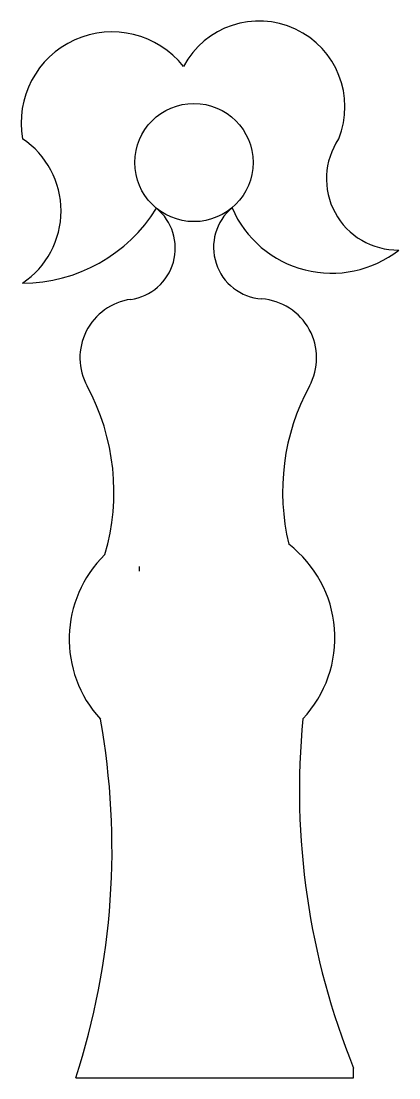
# Model space of a CAD drawing. Header units: centimetres. Extents: x 247 to 299, y 42 to 185.
import ezdxf

# ---------------------------------------------------------------- set-up
doc = ezdxf.new("R2010")
doc.units = ezdxf.units.CM
doc.header["$MEASUREMENT"] = 0

msp = doc.modelspace()

# ---------------------------------------------------------------- linework, layer by layer
for p, q in [((263.4, 111.11), (263.4, 110.51)), ((292.4, 41.92), (292.4, 43.26)), ((254.84, 41.92), (292.4, 41.92))]:
    msp.add_line(p, q)
msp.add_circle((270.82, 165.79), 8)
for centre, radius, start, end in [((279.63, 173.33), 11.6, 338.0634, 151.862), ((259.75, 171.16), 12.3, 38.3485, 190.1492), ((241.1, 159.24), 11.75, 303.8377, 56.1623), ((298.38, 163.6), 9.65, 145.9964, 270.8335), ((247.65, 170.71), 21.23, 270, 328.472), ((261.3, 154.2), 7, 278.0667, 50.599), ((280.47, 154.31), 7, 130.0596, 265.9093), ((289.45, 165.51), 14.7, 203.4468, 308.1236), ((279.4, 139.35), 8, 331.5226, 85.9093), ((263.4, 139.35), 8, 98.0667, 208.4774), ((230, 121.23), 30, 343.5696, 28.4774), ((312.8, 121.23), 30, 151.5226, 193.6813), ((273.88, 101.46), 16, 316.8205, 52.3424), ((269.95, 101.29), 16, 134.3063, 222.5601), ((159.74, 72.82), 100, 342.0006, 10.1627), ((385.08, 80.81), 100, 174.433, 202.0606)]:
    msp.add_arc(centre, radius, start, end)

doc.saveas('drawing.dxf')
